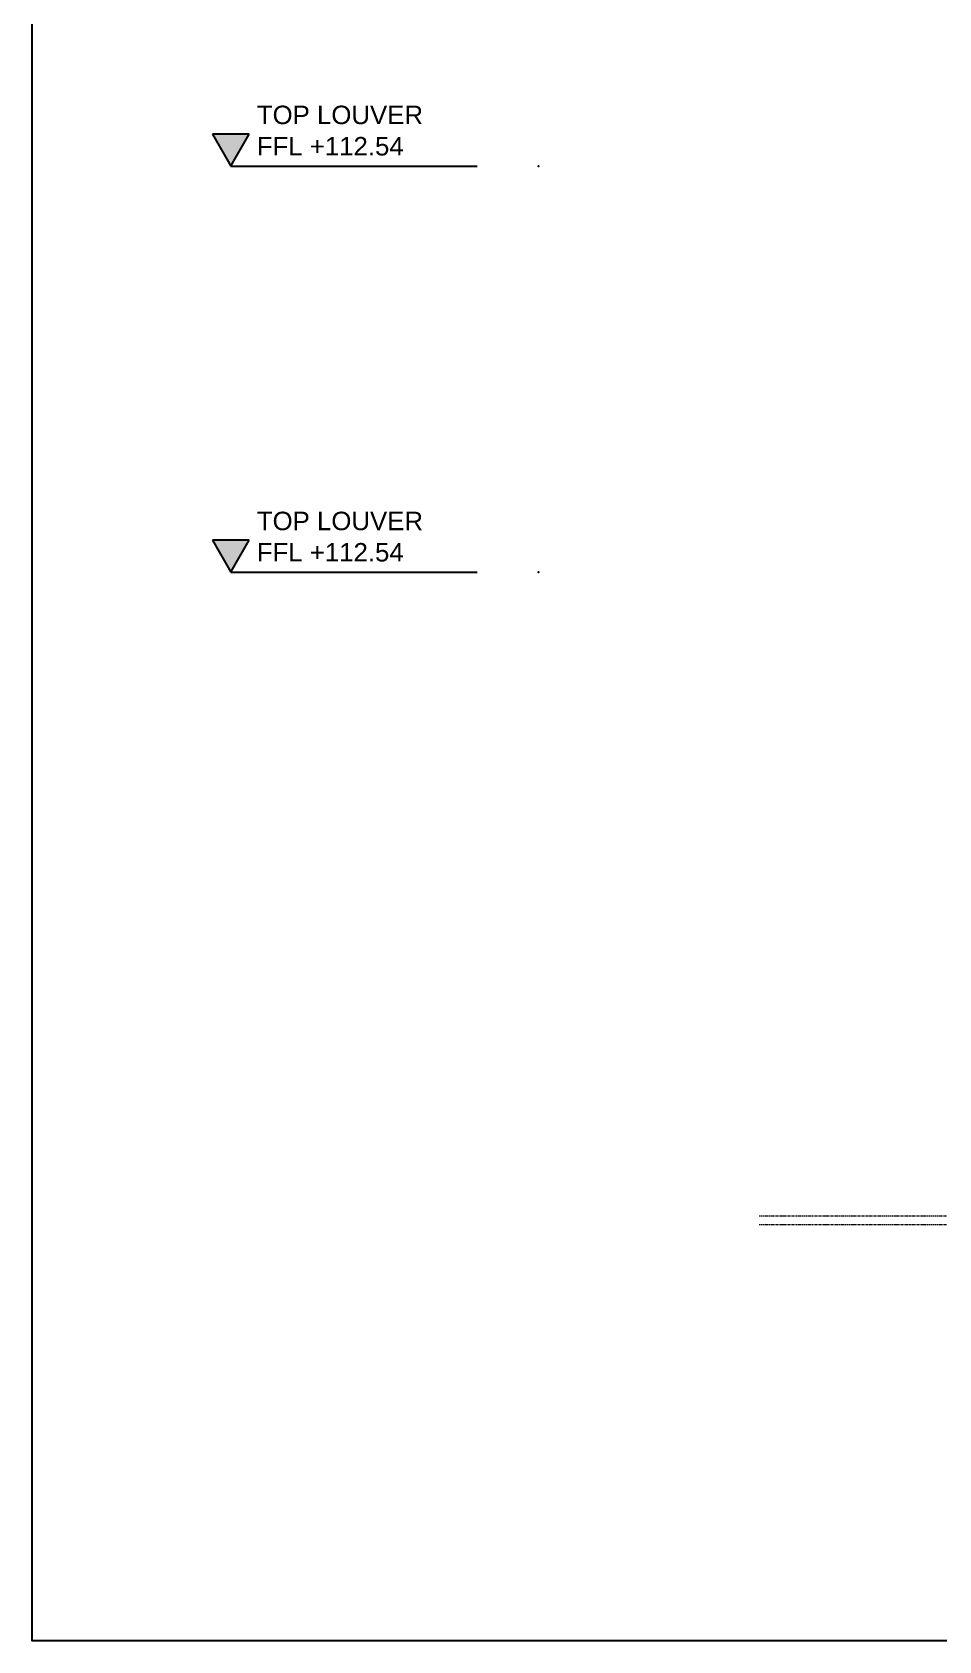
# Model space of a CAD drawing. Header units: millimetres. Extents: x 652554 to 1678317, y -308114 to 170803.
# Drawn here: x 771548 to 778915, y -103165 to -90092 of the extents above; entities that cross this region are included whole.
import ezdxf

# ---------------------------------------------------------------- set-up
doc = ezdxf.new("R2010")
doc.units = ezdxf.units.MM
doc.linetypes.add('Centre', pattern=[31.75, 6.35, -4.7625, 15.875, -4.7625])
for name, color, linetype in [('000 - 0_SYM_DWG_GRIDLINE_MAIN_COLOR_251', 7, 'Continuous'), ('000 - 0_SYM_DWG_LEVEL_MAIN_COLOR_2', 7, 'Continuous'), ('000 - 0_SYM_DWG_LEVEL_TEXT', 7, 'Continuous'), ('DIM', 7, 'Continuous')]:
    doc.layers.add(name, color=color, linetype=linetype)
doc.layers.add('A-FLOR-LEVL', color=7, linetype='Continuous', lineweight=9)
doc.styles.add('Arial_1', font='arial.ttf', dxfattribs={"height": 125})

# ---------------------------------------------------------------- blocks, each defined once
blk = doc.blocks.new('*U5533')
at = {"layer": '000 - 0_SYM_DWG_LEVEL_MAIN_COLOR_2'}
blk.add_hatch(color=7, dxfattribs=at).paths.add_polyline_path([(-47.01, 5.18), (-50, 0), (-52.99, 5.18)])
at = {"color": 7}
blk.add_point((0, 0), dxfattribs=at)
at = {"layer": '000 - 0_SYM_DWG_GRIDLINE_MAIN_COLOR_251', "color": 7}
blk.add_lwpolyline([(-50, 0), (-19, 0), (-14.5, 0), (-10, 0)], dxfattribs=at)
at = {"layer": '000 - 0_SYM_DWG_LEVEL_MAIN_COLOR_2', "color": 7, "lineweight": 25}
for p, q in [((-47.01, 5.18), (-52.99, 5.18)), ((-52.99, 5.18), (-50, 0)), ((-50, 0), (-47.01, 5.18))]:
    blk.add_line(p, q, dxfattribs=at)
at = {"layer": '000 - 0_SYM_DWG_LEVEL_TEXT', "color": 7, "style": 'Arial_1'}
for tag, p in [('LV_NAME_1', (-45.78, 11.92)), ('LV_NAME_2', (-45.79, 6.83)), ('LV_NAME_3', (-45.8, 1.74))]:
    blk.add_attdef(tag, p, '', height=3, dxfattribs=at)
blk = doc.blocks.new('W-1-PP19-ST-ENT2_20260406-084955_STANDARD_PAPER_BLOCK')
at = {"layer": 'DIM', "color": 7}
blk.add_lwpolyline([(775, 0), (0, 0), (0, 443.999987), (775, 443.999987)], close=True, dxfattribs=at)

msp = doc.modelspace()

# ---------------------------------------------------------------- linework, layer by layer
at = {"layer": 'A-FLOR-LEVL', "color": 7, "linetype": 'Centre'}
for p, q in [((777455.3449, -99711.019), (802922.1225, -99711.019)), ((777455.3449, -99781.019), (802214.8206, -99781.019))]:
    msp.add_line(p, q, dxfattribs=at)

# ---------------------------------------------------------------- block references
at = {"color": 7, "xscale": 50, "yscale": 50, "zscale": 50}
for p in [(775663.006, -91181.019), (775663.006, -94481.019)]:
    msp.add_blockref('*U5533', p, dxfattribs=at).add_auto_attribs({'LV_NAME_2': 'TOP LOUVER', 'LV_NAME_3': 'FFL +112.54'})
at = {"layer": 'DIM', "color": 7, "xscale": 50, "yscale": 50, "zscale": 50}
msp.add_blockref('W-1-PP19-ST-ENT2_20260406-084955_STANDARD_PAPER_BLOCK', (771548.006, -103165.4935), dxfattribs=at)

doc.saveas('drawing.dxf')
